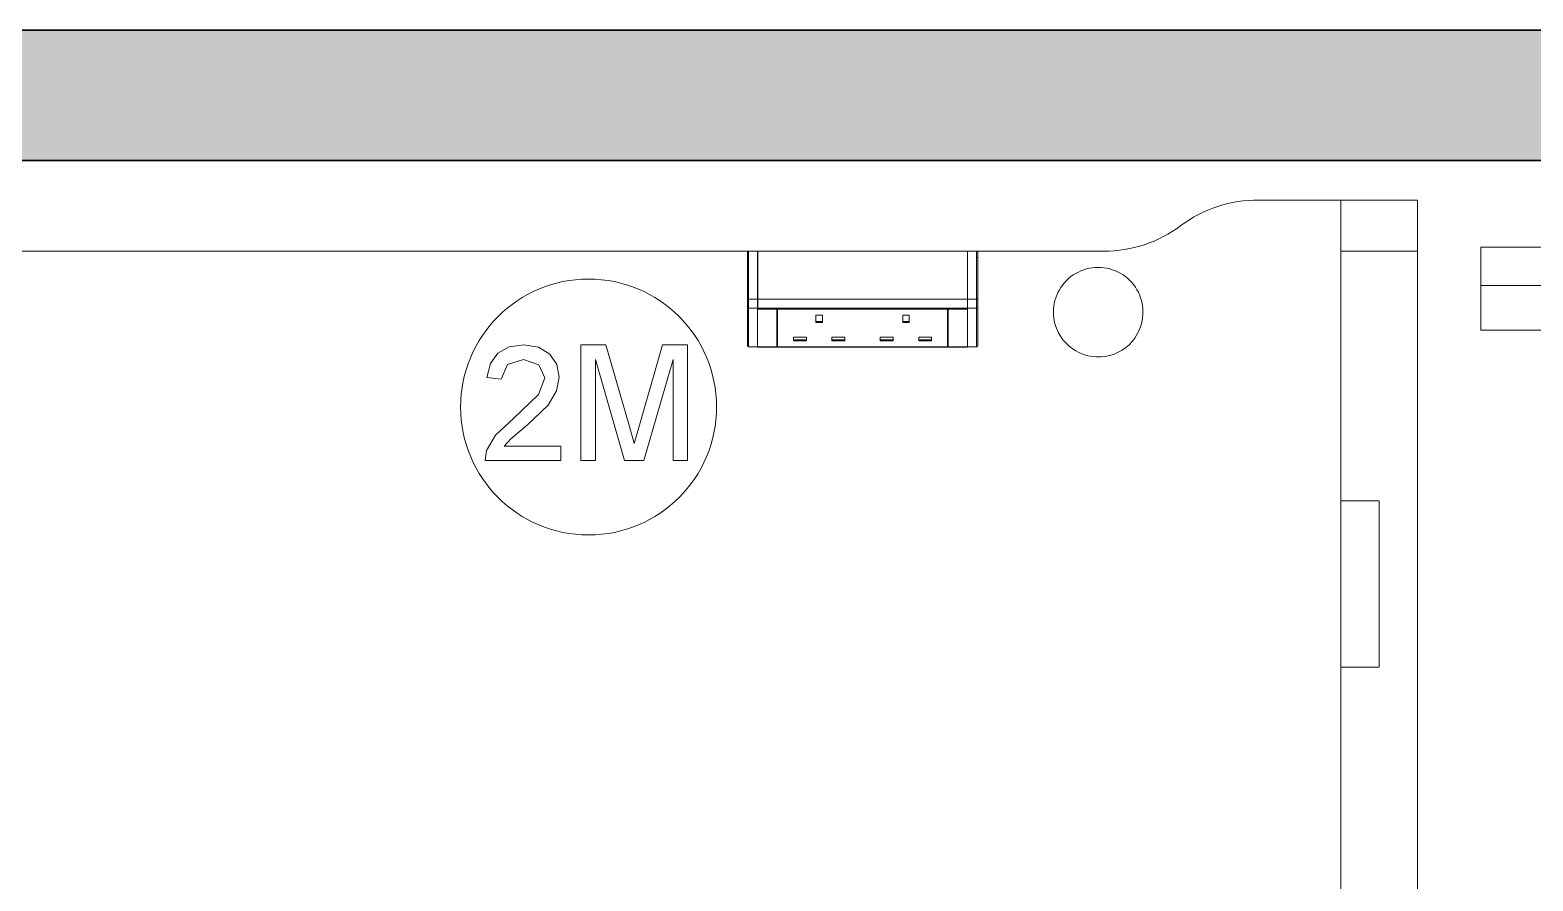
# Model space of a CAD drawing. Header units: millimetres. Extents: x 79795 to 317870, y -36033 to 97293.
# Drawn here: x 157404 to 158578, y 19992 to 20657 of the extents above; entities that cross this region are included whole.
import ezdxf

# ---------------------------------------------------------------- set-up
doc = ezdxf.new("R2010")
doc.units = ezdxf.units.MM
doc.header["$MEASUREMENT"] = 0
for name, color, linetype, lineweight in [('CSM-STL-XX-ZZ-M3-A-XXXX-00001_detached _19_04_21__rvt-1-Level 4$0$A-WALL-PATT', 7, 'CONTINUOUS', 9), ('CSM-STL-XX-ZZ-M3-A-XXXX-00001_detached _19_04_21__rvt-1-Level 4$0$I-FURN', 8, 'CONTINUOUS', 9), ('CSM-STL-XX-ZZ-M3-A-XXXX-00001_detached _19_04_21__rvt-1-Level 4$0$I-WALL', 7, 'CONTINUOUS', 9), ('I-FURN', 8, 'CONTINUOUS', 9)]:
    doc.layers.add(name, color=color, linetype=linetype, lineweight=lineweight)

msp = doc.modelspace()

# ---------------------------------------------------------------- hatches: boundary and pattern name
at = {"layer": 'CSM-STL-XX-ZZ-M3-A-XXXX-00001_detached _19_04_21__rvt-1-Level 4$0$A-WALL-PATT'}
msp.add_hatch(color=256, dxfattribs=at).paths.add_polyline_path([(161148.8, 20555.3), (161148.8, 20657.3), (161017.7, 20657.3), (161017.7, 20620.3), (158617.7, 20620.3), (158617.7, 20657.3), (156862.8, 20657.3), (156862.8, 20555.3), (161017.7, 20555.3)], flags=0)

# ---------------------------------------------------------------- linework, layer by layer
at = {"layer": 'CSM-STL-XX-ZZ-M3-A-XXXX-00001_detached _19_04_21__rvt-1-Level 4$0$I-FURN'}
for p, q in [((158537.7, 20457.8), (158537.7, 20487.8)), ((158537.7, 20487.8), (160937.7, 20487.8)), ((160937.7, 20457.8), (158537.7, 20457.8)), ((160937.7, 20457.8), (158537.7, 20457.8)), ((158537.7, 20457.8), (158537.7, 20422.8)), ((158537.7, 20422.8), (160937.7, 20422.8))]:
    msp.add_line(p, q, dxfattribs=at)
at = {"layer": 'CSM-STL-XX-ZZ-M3-A-XXXX-00001_detached _19_04_21__rvt-1-Level 4$0$I-WALL', "lineweight": 30}
for p, q in [((158617.7, 20657.3), (156862.8, 20657.3)), ((156862.8, 20555.3), (161148.8, 20555.3))]:
    msp.add_line(p, q, dxfattribs=at)
at = {"layer": 'I-FURN'}
for p, q in [((158488.2, 20524.5), (158364.3, 20524.5)), ((158364.3, 20524.5), (158488.2, 20524.5)), ((158428.2, 20289.5), (158428.2, 20524.5)), ((158428.2, 20524.5), (158428.2, 20484.5)), ((158428.2, 20524.5), (158488.2, 20524.5)), ((158428.2, 20524.5), (158488.2, 20524.5)), ((158488.2, 20484.5), (158488.2, 20524.5)), ((158488.2, 20524.5), (158488.2, 19724.5)), ((158488.2, 19724.5), (158488.2, 20524.5)), ((158488.2, 20524.5), (158488.2, 19724.5)), ((157965.5, 20484.5), (157133.2, 20484.5)), ((157133.2, 20484.5), (157965.5, 20484.5)), ((157965.5, 20484.5), (157972.5, 20484.5)), ((157965.5, 20484.5), (157965.5, 20447)), ((157965.5, 20484.5), (157972.5, 20484.5)), ((157972.5, 20484.5), (157972.5, 20447)), ((157972.6, 20484.5), (158136.5, 20484.5)), ((158136.5, 20484.5), (157972.6, 20484.5)), ((157972.6, 20447), (157972.6, 20484.5)), ((158136.5, 20484.5), (158136.5, 20447)), ((158136.6, 20484.5), (158143.6, 20484.5)), ((158143.6, 20484.5), (158136.6, 20484.5)), ((158136.6, 20447), (158136.6, 20484.5)), ((158243.2, 20484.5), (158143.6, 20484.5)), ((158143.6, 20484.5), (158243.2, 20484.5)), ((158143.6, 20447), (158143.6, 20484.5)), ((158428.2, 20484.5), (158428.2, 19764.5)), ((158428.2, 20484.5), (158488.2, 20484.5)), ((158428.2, 20484.5), (158488.2, 20484.5)), ((158488.2, 19764.5), (158488.2, 20484.5)), ((157964.5, 20483.5), (157964.5, 20483.5)), ((157964.5, 20446.5), (157964.5, 20483.5)), ((157964.5, 20483.5), (157964.5, 20479.5)), ((157965.5, 20479.5), (157964.5, 20479.5)), ((157964.5, 20479.5), (157964.5, 20440.9)), ((158144.6, 20479.5), (158143.6, 20479.5)), ((158144.6, 20479.5), (158144.6, 20483.5)), ((158144.6, 20483.5), (158144.6, 20446.5)), ((158144.6, 20440.9), (158144.6, 20479.5)), ((157964.5, 20440.9), (157964.5, 20446.5)), ((157964.5, 20410.7), (157964.5, 20440.9)), ((157964.5, 20410.7), (157964.5, 20440.9)), ((157965.5, 20447), (157965.5, 20440.1)), ((157965.5, 20447), (157972.5, 20447)), ((157965.5, 20440.1), (157965.5, 20409.8)), ((157965.5, 20440.1), (157972.5, 20440.1)), ((157972.5, 20447), (157972.5, 20440.1)), ((157972.5, 20439.3), (157972.5, 20441.7)), ((157972.5, 20440.1), (157972.5, 20409.8)), ((157987.5, 20439.3), (157972.5, 20439.3)), ((157972.5, 20439.3), (157972.5, 20409.5)), ((158136.5, 20447), (157972.6, 20447)), ((157972.6, 20440.1), (157972.6, 20447)), ((158136.5, 20440.1), (157972.6, 20440.1)), ((157972.6, 20440.1), (157972.6, 20439.5)), ((157972.6, 20439.5), (157987.5, 20439.5)), ((157987.5, 20409.5), (157987.5, 20439.3)), ((157988, 20439.5), (158121, 20439.5)), ((158121, 20439.3), (157988, 20439.3)), ((157988, 20409.5), (157988, 20439.3)), ((158121, 20409.5), (158121, 20439.3)), ((158121.5, 20439.5), (158136.5, 20439.5)), ((158136.5, 20439.3), (158121.5, 20439.3)), ((158121.5, 20439.3), (158121.5, 20409.5)), ((158136.5, 20447), (158136.5, 20440.1)), ((158136.5, 20439.5), (158136.5, 20440.1)), ((158136.5, 20409.5), (158136.5, 20439.3)), ((158143.6, 20447), (158136.6, 20447)), ((158136.6, 20440.1), (158136.6, 20447)), ((158143.6, 20440.1), (158136.6, 20440.1)), ((158136.6, 20409.8), (158136.6, 20440.1)), ((158143.6, 20440.1), (158143.6, 20447)), ((158143.6, 20409.8), (158143.6, 20440.1)), ((158144.6, 20446.5), (158144.6, 20440.9)), ((158144.6, 20440.9), (158144.6, 20410.7)), ((158144.6, 20440.9), (158144.6, 20410.7)), ((158018.1, 20428.8), (158018.1, 20434.6)), ((158023.1, 20434.6), (158018.1, 20434.6)), ((158023.1, 20429.6), (158018.1, 20429.6)), ((158023.1, 20428.8), (158018.1, 20428.8)), ((158023.1, 20428.8), (158023.1, 20434.6)), ((158085.9, 20434.6), (158090.9, 20434.6)), ((158085.9, 20428.8), (158085.9, 20434.6)), ((158090.9, 20429.6), (158085.9, 20429.6)), ((158090.9, 20428.8), (158085.9, 20428.8)), ((158090.9, 20434.6), (158090.9, 20428.8)), ((158000.6, 20414.5), (158000.6, 20417.4)), ((158010.6, 20417.4), (158000.6, 20417.4)), ((158010.6, 20415.2), (158000.6, 20415.2)), ((158010.6, 20414.5), (158000.6, 20414.5)), ((158010.6, 20414.5), (158010.6, 20417.4)), ((158030.6, 20414.5), (158030.6, 20417.4)), ((158040.6, 20417.4), (158030.6, 20417.4)), ((158040.6, 20415.2), (158030.6, 20415.2)), ((158040.6, 20414.5), (158030.6, 20414.5)), ((158040.6, 20414.5), (158040.6, 20417.4)), ((158068.4, 20414.5), (158068.4, 20417.4)), ((158078.4, 20417.4), (158068.4, 20417.4)), ((158078.4, 20415.2), (158068.4, 20415.2)), ((158078.4, 20414.5), (158068.4, 20414.5)), ((158078.4, 20414.5), (158078.4, 20417.4)), ((158098.4, 20414.5), (158098.4, 20417.4)), ((158108.4, 20417.4), (158098.4, 20417.4)), ((158108.4, 20415.2), (158098.4, 20415.2)), ((158108.4, 20414.5), (158098.4, 20414.5)), ((158108.4, 20414.5), (158108.4, 20417.4)), ((157769.6, 20404.8), (157763.7, 20396.8)), ((157778.4, 20409.7), (157769.6, 20404.8)), ((157789.7, 20411.3), (157778.4, 20409.7)), ((157801.2, 20409.5), (157789.7, 20411.3)), ((157810, 20404.1), (157801.2, 20409.5)), ((157815.6, 20396), (157810, 20404.1)), ((157853.8, 20411.3), (157834.4, 20411.3)), ((157834.4, 20411.3), (157834.4, 20320.9)), ((157872.3, 20347.6), (157853.8, 20411.3)), ((157898.3, 20411.3), (157880.1, 20348.7)), ((157917.7, 20411.3), (157898.3, 20411.3)), ((157917.7, 20320.9), (157917.7, 20411.3)), ((157964.7, 20410), (157964.7, 20410)), ((157965.5, 20409.8), (157965.5, 20409.7)), ((157965.5, 20409.8), (157972.5, 20409.8)), ((157972.5, 20409.7), (157965.5, 20409.7)), ((157972.5, 20409.7), (157965.5, 20409.7)), ((157972.5, 20409.7), (157965.5, 20409.7)), ((157972.5, 20409.8), (157972.5, 20409.7)), ((157972.5, 20409.5), (157987.5, 20409.5)), ((158136.5, 20409.7), (157972.6, 20409.7)), ((157987.5, 20409.8), (157988, 20409.8)), ((157988, 20409.5), (158121, 20409.5)), ((158121, 20409.8), (158121.5, 20409.8)), ((158121.5, 20409.5), (158136.5, 20409.5)), ((158143.6, 20409.8), (158136.6, 20409.8)), ((158136.6, 20409.7), (158136.6, 20409.8)), ((158143.6, 20409.7), (158136.6, 20409.7)), ((158143.6, 20409.7), (158136.6, 20409.7)), ((158136.6, 20409.7), (158143.6, 20409.7)), ((158143.6, 20409.7), (158143.6, 20409.8)), ((158144.3, 20410), (158144.4, 20410)), ((157763.7, 20396.8), (157760.9, 20385.9)), ((157772.2, 20384.5), (157777, 20395.9)), ((157777, 20395.9), (157789.5, 20400)), ((157789.5, 20400), (157801.5, 20395.8)), ((157801.5, 20395.8), (157806.1, 20385.5)), ((157817.4, 20386.1), (157815.6, 20396)), ((157845.7, 20320.9), (157845.7, 20400)), ((157845.7, 20400), (157868.4, 20320.9)), ((157883.7, 20320.9), (157906.4, 20400)), ((157906.4, 20400), (157906.4, 20320.9)), ((157760.9, 20385.9), (157772.2, 20384.5)), ((157806.1, 20385.5), (157801.2, 20372.6)), ((157815.4, 20375.4), (157817.4, 20386.1)), ((157801.2, 20372.6), (157781.7, 20353.8)), ((157808.7, 20364.3), (157815.4, 20375.4)), ((157792.6, 20348.9), (157808.7, 20364.3)), ((157781.7, 20353.8), (157767.6, 20340.7)), ((157779.6, 20338), (157792.6, 20348.9)), ((157876.1, 20334.3), (157872.3, 20347.6)), ((157880.1, 20348.7), (157876.1, 20334.3)), ((157767.6, 20340.7), (157760.7, 20328.7)), ((157774.5, 20332.2), (157779.6, 20338)), ((157818.8, 20332.2), (157774.5, 20332.2)), ((157818.8, 20320.9), (157818.8, 20332.2)), ((157760.7, 20328.7), (157759.5, 20320.9)), ((157759.5, 20320.9), (157818.8, 20320.9)), ((157834.4, 20320.9), (157845.7, 20320.9)), ((157868.4, 20320.9), (157883.7, 20320.9)), ((157906.4, 20320.9), (157917.7, 20320.9)), ((158428.2, 20159.5), (158428.2, 20289.5)), ((158428.2, 20289.5), (158458.2, 20289.5)), ((158428.2, 20289.5), (158458.2, 20289.5)), ((158458.2, 20289.5), (158458.2, 20159.5)), ((158458.2, 20159.5), (158458.2, 20289.5)), ((158428.2, 19724.5), (158428.2, 20159.5)), ((158428.2, 20159.5), (158458.2, 20159.5)), ((158458.2, 20159.5), (158428.2, 20159.5))]:
    msp.add_line(p, q, dxfattribs=at)
at = {"layer": 'I-FURN', "flags": 128}
for points in [[(157965.5, 20484.5), (157965.4, 20484.5), (157965.4, 20484.5), (157965.3, 20484.5), (157965.3, 20484.5), (157965.3, 20484.5), (157965.2, 20484.5), (157965.2, 20484.5), (157965.2, 20484.5), (157965.1, 20484.4), (157965.1, 20484.4), (157965, 20484.4), (157965, 20484.4), (157965, 20484.4), (157964.9, 20484.4), (157964.9, 20484.3), (157964.9, 20484.3), (157964.8, 20484.3), (157964.8, 20484.3), (157964.8, 20484.2), (157964.8, 20484.2), (157964.7, 20484.2), (157964.7, 20484.1), (157964.7, 20484.1), (157964.6, 20484.1), (157964.6, 20484), (157964.6, 20484), (157964.6, 20484), (157964.6, 20483.9), (157964.6, 20483.9), (157964.5, 20483.9), (157964.5, 20483.8), (157964.5, 20483.8), (157964.5, 20483.8), (157964.5, 20483.7), (157964.5, 20483.7), (157964.5, 20483.6), (157964.5, 20483.6), (157964.5, 20483.6), (157964.5, 20483.5), (157964.5, 20483.5)], [(158144.6, 20483.5), (158144.6, 20483.5), (158144.6, 20483.6), (158144.6, 20483.6), (158144.6, 20483.7), (158144.6, 20483.7), (158144.6, 20483.7), (158144.6, 20483.8), (158144.5, 20483.8), (158144.5, 20483.9), (158144.5, 20483.9), (158144.5, 20483.9), (158144.5, 20484), (158144.5, 20484), (158144.4, 20484), (158144.4, 20484.1), (158144.4, 20484.1), (158144.4, 20484.1), (158144.3, 20484.2), (158144.3, 20484.2), (158144.3, 20484.2), (158144.3, 20484.2), (158144.2, 20484.3), (158144.2, 20484.3), (158144.2, 20484.3), (158144.1, 20484.3), (158144.1, 20484.4), (158144.1, 20484.4), (158144, 20484.4), (158144, 20484.4), (158144, 20484.4), (158143.9, 20484.4), (158143.9, 20484.5), (158143.8, 20484.5), (158143.8, 20484.5), (158143.8, 20484.5), (158143.7, 20484.5), (158143.7, 20484.5), (158143.6, 20484.5), (158143.6, 20484.5), (158143.6, 20484.5)], [(157964.5, 20446.5), (157964.5, 20449.3), (157964.5, 20452), (157964.5, 20454.6), (157964.5, 20457.1), (157964.5, 20459.5), (157964.5, 20461.8), (157964.5, 20464.1), (157964.5, 20466.2), (157964.5, 20468.2), (157964.5, 20470.1), (157964.5, 20471.9), (157964.5, 20473.6), (157964.5, 20475.1), (157964.5, 20476.6), (157964.5, 20477.9), (157964.5, 20479), (157964.5, 20480.1), (157964.5, 20481), (157964.5, 20481.8), (157964.5, 20482.4), (157964.5, 20482.9), (157964.5, 20483.3), (157964.5, 20483.5)], [(157964.5, 20483.5), (157964.5, 20483.5), (157964.5, 20483.5), (157964.5, 20483.5), (157964.5, 20483.5), (157964.5, 20483.4), (157964.5, 20483.4), (157964.5, 20483.3), (157964.5, 20483.3), (157964.5, 20483.2), (157964.5, 20483.2), (157964.5, 20483.1), (157964.5, 20483.1), (157964.5, 20483), (157964.5, 20482.9), (157964.5, 20482.8), (157964.5, 20482.7), (157964.5, 20482.6), (157964.5, 20482.5), (157964.5, 20482.4), (157964.5, 20482.3), (157964.5, 20482.2), (157964.5, 20482.1), (157964.5, 20481.9), (157964.5, 20481.8), (157964.5, 20481.7), (157964.5, 20481.5), (157964.5, 20481.4), (157964.5, 20481.2), (157964.5, 20481.1), (157964.5, 20481), (157964.5, 20480.8), (157964.5, 20480.7), (157964.5, 20480.5), (157964.5, 20480.3), (157964.5, 20480.2), (157964.5, 20480), (157964.5, 20479.9), (157964.5, 20479.7), (157964.5, 20479.5), (157964.5, 20479.5)], [(158144.6, 20479.5), (158144.6, 20479.7), (158144.6, 20479.8), (158144.6, 20480), (158144.6, 20480.1), (158144.6, 20480.3), (158144.6, 20480.5), (158144.6, 20480.6), (158144.6, 20480.8), (158144.6, 20480.9), (158144.6, 20481.1), (158144.6, 20481.2), (158144.6, 20481.4), (158144.6, 20481.5), (158144.6, 20481.6), (158144.6, 20481.8), (158144.6, 20481.9), (158144.6, 20482), (158144.6, 20482.1), (158144.6, 20482.3), (158144.6, 20482.4), (158144.6, 20482.5), (158144.6, 20482.6), (158144.6, 20482.7), (158144.6, 20482.8), (158144.6, 20482.9), (158144.6, 20483), (158144.6, 20483), (158144.6, 20483.1), (158144.6, 20483.2), (158144.6, 20483.2), (158144.6, 20483.3), (158144.6, 20483.3), (158144.6, 20483.4), (158144.6, 20483.4), (158144.6, 20483.4), (158144.6, 20483.5), (158144.6, 20483.5), (158144.6, 20483.5), (158144.6, 20483.5)], [(158144.6, 20483.5), (158144.6, 20483.5), (158144.6, 20483.5)], [(158144.6, 20483.5), (158144.6, 20483.2), (158144.6, 20482.8), (158144.6, 20482.3), (158144.6, 20481.6), (158144.6, 20480.8), (158144.6, 20479.8), (158144.6, 20478.7), (158144.6, 20477.5), (158144.6, 20476.2), (158144.6, 20474.7), (158144.6, 20473.1), (158144.6, 20471.4), (158144.6, 20469.6), (158144.6, 20467.7), (158144.6, 20465.6), (158144.6, 20463.5), (158144.6, 20461.2), (158144.6, 20458.9), (158144.6, 20456.4), (158144.6, 20453.9), (158144.6, 20451.2), (158144.6, 20448.5), (158144.6, 20446.5)], [(157964.5, 20440.9), (157964.5, 20441), (157964.5, 20441.1), (157964.5, 20441.2), (157964.5, 20441.3), (157964.5, 20441.5), (157964.5, 20441.6), (157964.5, 20441.7), (157964.5, 20441.8), (157964.5, 20442), (157964.5, 20442.1), (157964.5, 20442.2), (157964.5, 20442.4), (157964.5, 20442.5), (157964.5, 20442.7), (157964.5, 20442.8), (157964.5, 20443), (157964.5, 20443.1), (157964.5, 20443.3), (157964.5, 20443.4), (157964.5, 20443.6), (157964.5, 20443.7), (157964.5, 20443.9), (157964.5, 20444.1), (157964.5, 20444.2), (157964.5, 20444.4), (157964.5, 20444.5), (157964.5, 20444.7), (157964.5, 20444.9), (157964.5, 20445), (157964.5, 20445.2), (157964.5, 20445.3), (157964.5, 20445.5), (157964.5, 20445.6), (157964.5, 20445.8), (157964.5, 20445.9), (157964.5, 20446.1), (157964.5, 20446.2), (157964.5, 20446.3), (157964.5, 20446.5)], [(158144.6, 20446.5), (158144.6, 20446.3), (158144.6, 20446.2), (158144.6, 20446.1), (158144.6, 20445.9), (158144.6, 20445.8), (158144.6, 20445.6), (158144.6, 20445.5), (158144.6, 20445.3), (158144.6, 20445.2), (158144.6, 20445), (158144.6, 20444.9), (158144.6, 20444.7), (158144.6, 20444.5), (158144.6, 20444.4), (158144.6, 20444.2), (158144.6, 20444.1), (158144.6, 20443.9), (158144.6, 20443.7), (158144.6, 20443.6), (158144.6, 20443.4), (158144.6, 20443.3), (158144.6, 20443.1), (158144.6, 20443), (158144.6, 20442.8), (158144.6, 20442.7), (158144.6, 20442.5), (158144.6, 20442.4), (158144.6, 20442.2), (158144.6, 20442.1), (158144.6, 20442), (158144.6, 20441.8), (158144.6, 20441.7), (158144.6, 20441.6), (158144.6, 20441.5), (158144.6, 20441.3), (158144.6, 20441.2), (158144.6, 20441.1), (158144.6, 20441), (158144.6, 20440.9)], [(157965, 20409.8), (157965, 20409.8), (157965, 20409.8), (157965.1, 20409.7), (157965.1, 20409.7), (157965.1, 20409.7), (157965.2, 20409.7), (157965.2, 20409.7), (157965.3, 20409.7), (157965.3, 20409.7), (157965.3, 20409.7), (157965.4, 20409.7), (157965.4, 20409.7), (157965.5, 20409.7), (157965.5, 20409.7)], [(158143.6, 20409.7), (158143.6, 20409.7), (158143.7, 20409.7), (158143.7, 20409.7), (158143.8, 20409.7), (158143.8, 20409.7), (158143.8, 20409.7), (158143.9, 20409.7), (158143.9, 20409.7), (158143.9, 20409.7), (158144, 20409.7), (158144, 20409.8), (158144.1, 20409.8), (158144.1, 20409.8)]]:
    msp.add_lwpolyline(points, dxfattribs=at)
at = {"layer": 'I-FURN'}
for centre, radius, start, end in [((158363.2, 20424.5), 100, 89.3744, 126.8699), ((158363.2, 20424.5), 100, 89.3744, 126.8699), ((158243.2, 20584.5), 100, 270, 306.8699), ((158243.2, 20584.5), 100, 270, 306.8699), ((157840.4, 20362.8), 100, 0, 180), ((158238.7, 20436.9), 35, 75.2996, 195), ((158238.7, 20436.9), 35, 15, 75), ((158238.7, 20436.9), 35, 195, 15), ((157840.4, 20362.8), 100, 180, 0)]:
    msp.add_arc(centre, radius, start, end, dxfattribs=at)
at = {"layer": 'I-FURN', "extrusion": (0, 0, -1)}
for centre, major_axis, ratio, start_param, end_param in [((157965.5, 20483.5), (-1, 0), 0.998113, 0, 1.570796), ((158143.6, 20483.5), (-1, 0), 0.998113, 1.570796, 3.141593), ((157965.5, 20446.5), (-1, 0), 0.56467, 0, 1.570796), ((157965.5, 20440.9), (-1, 0), 0.819152, 4.712389, 6.283185), ((158143.6, 20446.5), (-1, 0), 0.56467, 1.570796, 3.141593), ((158143.6, 20440.9), (-1, 0), 0.819152, 3.141593, 4.712389), ((157965.5, 20410.7), (-1, 0), 0.819152, 4.712389, 6.283185), ((158143.6, 20410.7), (1, 0), 0.819152, 0, 1.570796)]:
    msp.add_ellipse(centre, major_axis=major_axis, ratio=ratio, start_param=start_param, end_param=end_param, dxfattribs=at)

doc.saveas('drawing.dxf')
